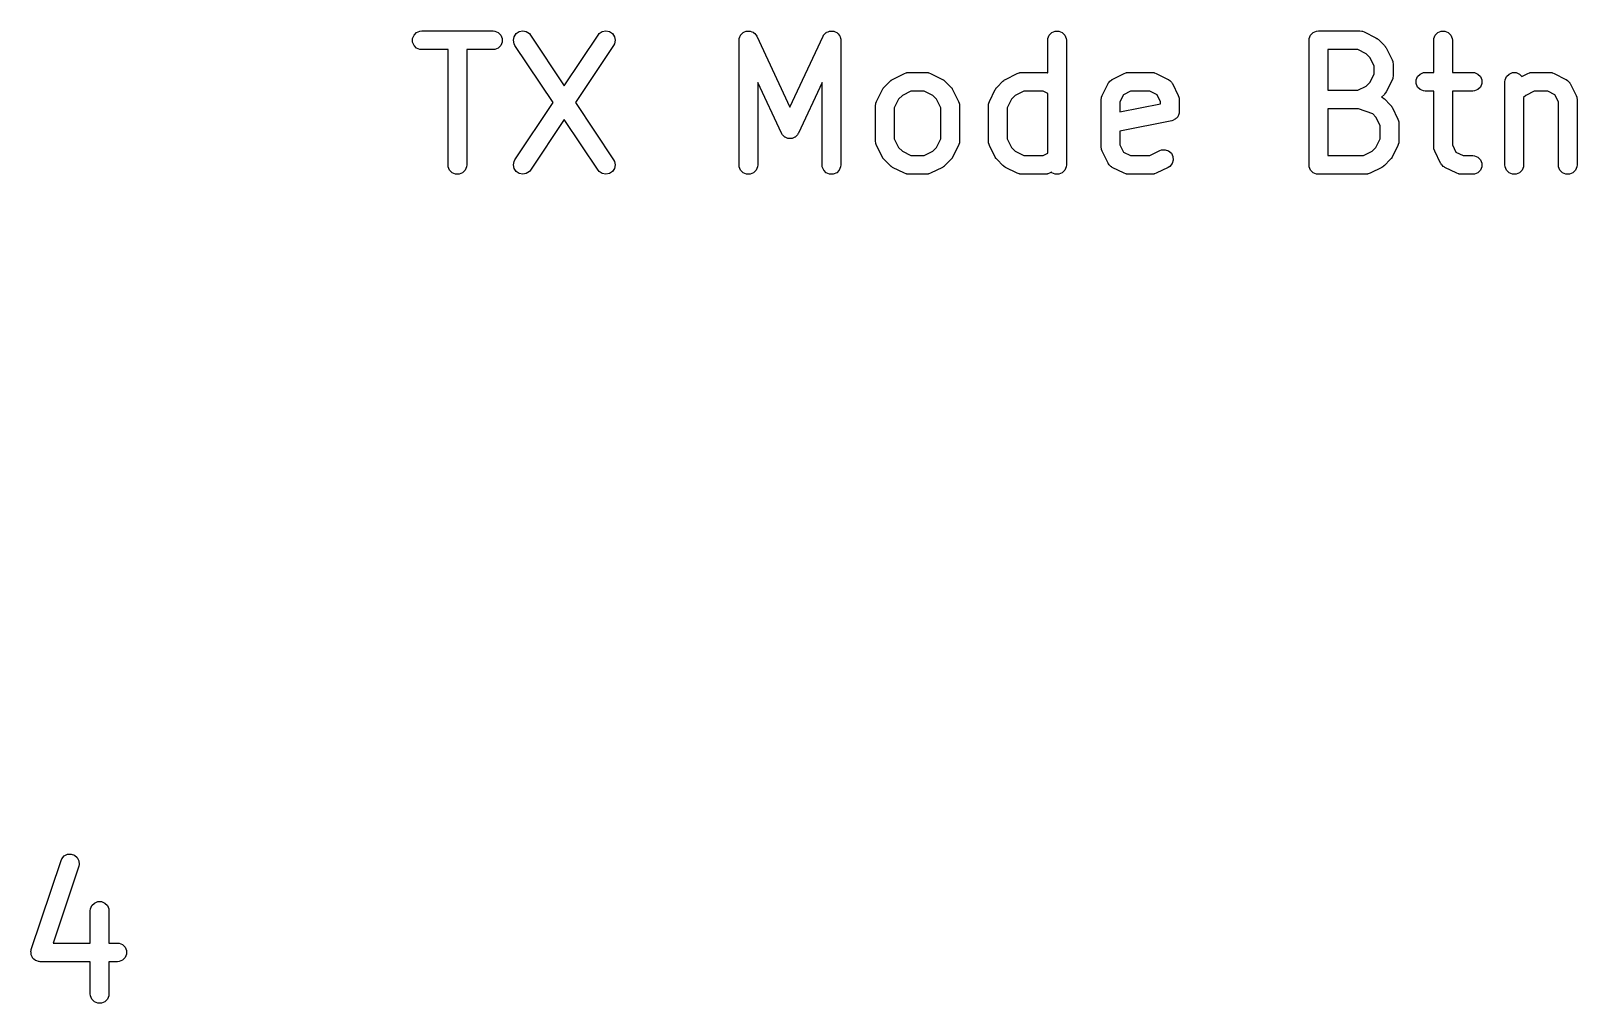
# Model space of a CAD drawing. Header units: millimetres. Extents: x 129 to 276, y -185 to -58.
# Drawn here: x 144.07 to 156.47, y -123.43 to -115.63 of the extents above; entities that cross this region are included whole.
import ezdxf

# ---------------------------------------------------------------- set-up
doc = ezdxf.new("R2010")
doc.units = ezdxf.units.MM
doc.layers.add('F.Fab', color=9, linetype='CONTINUOUS', true_color=0xafafaf)

msp = doc.modelspace()

# ---------------------------------------------------------------- linework, layer by layer
at = {"layer": 'F.Fab', "linetype": 'CONTINUOUS'}
for p, q in [((147.129774, -115.690187), (147.140973, -115.663151)), ((147.129774, -115.719451), (147.129774, -115.690187)), ((147.140973, -115.663151), (147.161665, -115.642459)), ((147.161665, -115.642459), (147.188701, -115.63126)), ((147.188701, -115.63126), (147.203333, -115.629819)), ((147.203333, -115.629819), (147.774761, -115.629819)), ((147.774761, -115.629819), (147.789393, -115.63126)), ((147.789393, -115.63126), (147.816429, -115.642459)), ((147.816429, -115.642459), (147.837121, -115.663151)), ((147.837121, -115.663151), (147.84832, -115.690187)), ((147.84832, -115.690187), (147.84832, -115.719451)), ((147.937857, -115.70474), (147.943596, -115.676046)), ((147.943596, -115.676046), (147.959879, -115.651731)), ((147.959879, -115.651731), (147.984228, -115.635498)), ((147.984228, -115.635498), (148.012936, -115.629819)), ((148.012936, -115.629819), (148.04163, -115.635558)), ((148.04163, -115.635558), (148.065945, -115.651841)), ((148.065945, -115.651841), (148.075261, -115.663217)), ((148.075261, -115.663217), (148.34619, -116.06961)), ((148.34619, -116.06961), (148.617119, -115.663217)), ((148.617119, -115.663217), (148.626435, -115.651841)), ((148.626435, -115.651841), (148.65075, -115.635558)), ((148.65075, -115.635558), (148.679444, -115.629819)), ((148.679444, -115.629819), (148.708152, -115.635498)), ((148.708152, -115.635498), (148.732501, -115.651731)), ((148.732501, -115.651731), (148.748784, -115.676046)), ((148.748784, -115.676046), (148.754523, -115.70474)), ((149.747381, -115.704819), (149.748328, -115.695197)), ((149.748251, -115.693431), (149.748595, -115.692482)), ((149.748328, -115.695197), (149.748251, -115.693431)), ((149.748595, -115.692482), (149.748822, -115.690187)), ((149.748822, -115.690187), (149.753803, -115.67816)), ((149.753803, -115.67816), (149.758251, -115.66593)), ((149.758251, -115.66593), (149.75938, -115.664696)), ((149.75938, -115.664696), (149.760021, -115.663151)), ((149.760021, -115.663151), (149.769226, -115.653945)), ((149.769226, -115.653945), (149.778015, -115.644349)), ((149.778015, -115.644349), (149.77953, -115.643641)), ((149.77953, -115.643641), (149.780713, -115.642459)), ((149.780713, -115.642459), (149.792734, -115.637479)), ((149.792734, -115.637479), (149.804533, -115.631973)), ((149.804533, -115.631973), (149.806204, -115.631899)), ((149.806204, -115.631899), (149.807749, -115.63126)), ((149.807749, -115.63126), (149.820768, -115.63126)), ((149.820768, -115.63126), (149.833769, -115.630689)), ((149.833769, -115.630689), (149.835339, -115.63126)), ((149.835339, -115.63126), (149.837013, -115.63126)), ((149.837013, -115.63126), (149.849039, -115.636241)), ((149.849039, -115.636241), (149.86127, -115.640689)), ((149.86127, -115.640689), (149.862503, -115.641818)), ((149.862503, -115.641818), (149.864049, -115.642459)), ((149.864049, -115.642459), (149.873254, -115.651664)), ((149.873254, -115.651664), (149.882851, -115.660453)), ((149.882851, -115.660453), (149.884025, -115.662435)), ((149.884025, -115.662435), (149.884741, -115.663151)), ((149.884741, -115.663151), (149.885419, -115.664787)), ((149.885419, -115.664787), (149.890345, -115.673103)), ((149.890345, -115.673103), (150.155713, -116.24175)), ((150.155713, -116.24175), (150.421083, -115.673102)), ((150.421083, -115.673102), (150.42601, -115.664784)), ((150.42601, -115.664784), (150.426687, -115.663151)), ((150.426687, -115.663151), (150.427401, -115.662436)), ((150.427401, -115.662436), (150.428577, -115.660452)), ((150.428577, -115.660452), (150.43818, -115.651657)), ((150.43818, -115.651657), (150.447379, -115.642459)), ((150.447379, -115.642459), (150.448924, -115.641819)), ((150.448924, -115.641819), (150.450158, -115.640689)), ((150.450158, -115.640689), (150.462396, -115.636238)), ((150.462396, -115.636238), (150.474415, -115.63126)), ((150.474415, -115.63126), (150.476086, -115.63126)), ((150.476086, -115.63126), (150.477659, -115.630688)), ((150.477659, -115.630688), (150.490673, -115.63126)), ((150.490673, -115.63126), (150.503679, -115.63126)), ((150.503679, -115.63126), (150.505222, -115.631899)), ((150.505222, -115.631899), (150.506895, -115.631973)), ((150.506895, -115.631973), (150.518702, -115.637482)), ((150.518702, -115.637482), (150.530715, -115.642459)), ((150.530715, -115.642459), (150.531896, -115.64364)), ((150.531896, -115.64364), (150.533413, -115.644348)), ((150.533413, -115.644348), (150.542207, -115.653951)), ((150.542207, -115.653951), (150.551407, -115.663151)), ((150.551407, -115.663151), (150.552047, -115.664696)), ((150.552047, -115.664696), (150.553177, -115.66593)), ((150.553177, -115.66593), (150.557624, -115.67816)), ((150.557624, -115.67816), (150.562606, -115.690187)), ((150.562606, -115.690187), (150.562832, -115.692482)), ((150.562832, -115.692482), (150.563177, -115.693431)), ((150.563177, -115.693431), (150.563099, -115.695197)), ((150.563099, -115.695197), (150.564047, -115.704819)), ((152.223571, -115.704819), (152.225012, -115.690187)), ((152.225012, -115.690187), (152.236211, -115.663151)), ((152.236211, -115.663151), (152.256903, -115.642459)), ((152.256903, -115.642459), (152.283939, -115.63126)), ((152.283939, -115.63126), (152.313203, -115.63126)), ((152.313203, -115.63126), (152.340239, -115.642459)), ((152.340239, -115.642459), (152.360931, -115.663151)), ((152.360931, -115.663151), (152.37213, -115.690187)), ((152.37213, -115.690187), (152.373571, -115.704819)), ((154.31881, -115.704819), (154.320251, -115.690187)), ((154.320251, -115.690187), (154.33145, -115.663151)), ((154.33145, -115.663151), (154.352142, -115.642459)), ((154.352142, -115.642459), (154.379178, -115.63126)), ((154.379178, -115.63126), (154.39381, -115.629819)), ((154.39381, -115.629819), (154.727143, -115.629819)), ((154.727143, -115.629819), (154.741775, -115.63126)), ((154.741775, -115.63126), (154.744264, -115.632291)), ((154.744264, -115.632291), (154.746952, -115.632482)), ((154.746952, -115.632482), (154.760684, -115.637737)), ((154.760684, -115.637737), (154.855922, -115.685356)), ((154.855922, -115.685356), (154.862221, -115.68932)), ((154.862221, -115.68932), (154.864049, -115.690078)), ((154.864049, -115.690078), (154.866105, -115.691766)), ((154.866105, -115.691766), (154.868365, -115.693188)), ((154.868365, -115.693188), (154.869664, -115.694686)), ((154.869664, -115.694686), (154.875414, -115.699405)), ((155.31881, -115.704819), (155.320251, -115.690187)), ((155.320251, -115.690187), (155.33145, -115.663151)), ((155.33145, -115.663151), (155.352142, -115.642459)), ((155.352142, -115.642459), (155.379178, -115.63126)), ((155.379178, -115.63126), (155.408442, -115.63126)), ((155.408442, -115.63126), (155.435478, -115.642459)), ((155.435478, -115.642459), (155.45617, -115.663151)), ((155.45617, -115.663151), (155.467369, -115.690187)), ((155.467369, -115.690187), (155.46881, -115.704819)), ((147.140973, -115.746487), (147.129774, -115.719451)), ((147.161665, -115.767179), (147.140973, -115.746487)), ((147.188701, -115.778378), (147.161665, -115.767179)), ((147.203333, -115.779819), (147.188701, -115.778378)), ((147.414047, -115.779819), (147.203333, -115.779819)), ((147.414047, -116.704819), (147.414047, -115.779819)), ((147.774761, -115.779819), (147.564047, -115.779819)), ((147.564047, -115.779819), (147.564047, -116.704819)), ((147.789393, -115.778378), (147.774761, -115.779819)), ((147.816429, -115.767179), (147.789393, -115.778378)), ((147.837121, -115.746487), (147.816429, -115.767179)), ((147.84832, -115.719451), (147.837121, -115.746487)), ((147.943536, -115.733448), (147.937857, -115.70474)), ((147.950453, -115.746421), (147.943536, -115.733448)), ((148.256051, -116.204819), (147.950453, -115.746421)), ((148.741927, -115.746422), (148.436329, -116.204819)), ((148.748844, -115.733448), (148.741927, -115.746422)), ((148.754523, -115.70474), (148.748844, -115.733448)), ((149.747381, -116.704819), (149.747381, -115.704819)), ((150.564047, -115.704819), (150.564047, -116.704819)), ((152.223571, -115.965979), (152.223571, -115.704819)), ((152.373571, -115.704819), (152.373571, -116.704819)), ((154.31881, -116.704819), (154.31881, -115.704819)), ((154.709438, -115.779819), (154.46881, -115.779819)), ((154.46881, -115.779819), (154.46881, -116.106009)), ((154.777954, -115.814077), (154.709438, -115.779819)), ((154.808361, -115.844484), (154.777954, -115.814077)), ((154.875414, -115.699405), (154.923033, -115.747024)), ((154.923033, -115.747024), (154.927751, -115.752773)), ((154.927751, -115.752773), (154.92925, -115.754073)), ((154.92925, -115.754073), (154.930671, -115.756332)), ((154.930671, -115.756332), (154.93236, -115.758389)), ((154.93236, -115.758389), (154.933117, -115.760216)), ((154.933117, -115.760216), (154.937082, -115.766516)), ((154.937082, -115.766516), (154.984701, -115.861754)), ((155.31881, -115.963152), (155.31881, -115.704819)), ((155.46881, -115.704819), (155.46881, -115.963152)), ((154.842619, -115.913), (154.808361, -115.844484)), ((154.842619, -115.972828), (154.842619, -115.913)), ((154.984701, -115.861754), (154.989956, -115.875485)), ((154.989956, -115.875485), (154.990147, -115.878174)), ((154.990147, -115.878174), (154.991178, -115.880663)), ((154.991178, -115.880663), (154.992619, -115.895295)), ((154.992619, -115.895295), (154.992619, -115.990533)), ((150.08775, -116.450821), (149.897381, -116.042886)), ((149.897381, -116.042886), (149.897381, -116.704819)), ((150.414047, -116.042886), (150.223678, -116.45082)), ((150.414047, -116.704819), (150.414047, -116.042886)), ((150.912205, -116.080357), (150.959824, -116.032738)), ((150.959824, -116.032738), (150.965573, -116.028019)), ((150.965573, -116.028019), (150.966873, -116.026521)), ((150.966873, -116.026521), (150.969132, -116.025099)), ((150.969132, -116.025099), (150.971189, -116.023411)), ((150.971189, -116.023411), (150.973016, -116.022653)), ((150.973016, -116.022653), (150.979316, -116.018689)), ((150.979316, -116.018689), (151.074554, -115.97107)), ((151.074554, -115.97107), (151.088285, -115.965815)), ((151.088285, -115.965815), (151.090974, -115.965623)), ((151.090974, -115.965623), (151.093463, -115.964593)), ((151.093463, -115.964593), (151.108095, -115.963152)), ((151.108095, -115.963152), (151.250952, -115.963152)), ((151.250952, -115.963152), (151.265584, -115.964593)), ((151.265584, -115.964593), (151.268073, -115.965624)), ((151.268073, -115.965624), (151.270761, -115.965815)), ((151.270761, -115.965815), (151.284493, -115.97107)), ((151.284493, -115.97107), (151.379731, -116.018689)), ((151.379731, -116.018689), (151.38603, -116.022653)), ((151.38603, -116.022653), (151.387858, -116.023411)), ((151.387858, -116.023411), (151.389914, -116.025099)), ((151.389914, -116.025099), (151.392174, -116.026521)), ((151.392174, -116.026521), (151.393473, -116.028019)), ((151.393473, -116.028019), (151.399223, -116.032738)), ((151.399223, -116.032738), (151.446842, -116.080357)), ((151.816967, -116.080357), (151.864586, -116.032738)), ((151.864586, -116.032738), (151.870335, -116.028019)), ((151.870335, -116.028019), (151.871635, -116.026521)), ((151.871635, -116.026521), (151.873894, -116.025099)), ((151.873894, -116.025099), (151.875951, -116.023411)), ((151.875951, -116.023411), (151.877778, -116.022653)), ((151.877778, -116.022653), (151.884078, -116.018689)), ((151.884078, -116.018689), (151.979316, -115.97107)), ((151.979316, -115.97107), (151.993047, -115.965815)), ((151.993047, -115.965815), (151.995736, -115.965623)), ((151.995736, -115.965623), (151.998225, -115.964593)), ((151.998225, -115.964593), (152.012857, -115.963152)), ((152.012857, -115.963152), (152.203333, -115.963152)), ((152.203333, -115.963152), (152.217965, -115.964593)), ((152.217965, -115.964593), (152.220454, -115.965624)), ((152.220454, -115.965624), (152.223142, -115.965815)), ((152.223142, -115.965815), (152.223571, -115.965979)), ((152.660061, -116.147468), (152.70768, -116.05223)), ((152.70768, -116.05223), (152.70922, -116.049782)), ((152.70922, -116.049782), (152.709605, -116.048629)), ((152.709605, -116.048629), (152.71085, -116.047192)), ((152.71085, -116.047192), (152.715512, -116.039787)), ((152.715512, -116.039787), (152.722616, -116.033625)), ((152.722616, -116.033625), (152.728778, -116.026521)), ((152.728778, -116.026521), (152.736183, -116.021859)), ((152.736183, -116.021859), (152.73762, -116.020614)), ((152.73762, -116.020614), (152.738773, -116.020229)), ((152.738773, -116.020229), (152.741221, -116.018689)), ((152.741221, -116.018689), (152.836459, -115.97107)), ((152.836459, -115.97107), (152.85019, -115.965815)), ((152.85019, -115.965815), (152.852879, -115.965623)), ((152.852879, -115.965623), (152.855368, -115.964593)), ((152.855368, -115.964593), (152.87, -115.963152)), ((152.87, -115.963152), (153.060476, -115.963152)), ((153.060476, -115.963152), (153.075108, -115.964593)), ((153.075108, -115.964593), (153.077597, -115.965624)), ((153.077597, -115.965624), (153.080285, -115.965815)), ((153.080285, -115.965815), (153.094017, -115.97107)), ((153.094017, -115.97107), (153.189255, -116.018689)), ((153.189255, -116.018689), (153.191702, -116.020229)), ((153.191702, -116.020229), (153.192856, -116.020614)), ((153.192856, -116.020614), (153.194292, -116.021859)), ((153.194292, -116.021859), (153.201698, -116.026521)), ((153.201698, -116.026521), (153.207859, -116.033625)), ((153.207859, -116.033625), (153.214964, -116.039787)), ((153.214964, -116.039787), (153.219625, -116.047192)), ((153.219625, -116.047192), (153.220871, -116.048629)), ((153.220871, -116.048629), (153.221255, -116.049782)), ((153.221255, -116.049782), (153.222796, -116.05223)), ((153.222796, -116.05223), (153.270415, -116.147468)), ((154.777954, -116.071751), (154.808361, -116.041344)), ((154.808361, -116.041344), (154.842619, -115.972828)), ((154.984701, -116.024074), (154.937082, -116.119312)), ((154.989956, -116.010343), (154.984701, -116.024074)), ((154.990147, -116.007653), (154.989956, -116.010343)), ((154.991178, -116.005165), (154.990147, -116.007653)), ((154.992619, -115.990533), (154.991178, -116.005165)), ((155.177394, -116.02352), (155.188593, -115.996484)), ((155.177394, -116.052784), (155.177394, -116.02352)), ((155.188593, -116.07982), (155.177394, -116.052784)), ((155.188593, -115.996484), (155.209285, -115.975792)), ((155.209285, -115.975792), (155.236321, -115.964593)), ((155.236321, -115.964593), (155.250953, -115.963152)), ((155.250953, -115.963152), (155.31881, -115.963152)), ((155.46881, -115.963152), (155.631905, -115.963152)), ((155.631905, -115.963152), (155.646537, -115.964593)), ((155.646537, -115.964593), (155.673573, -115.975792)), ((155.673573, -115.975792), (155.694265, -115.996484)), ((155.694265, -115.996484), (155.705464, -116.02352)), ((155.705464, -116.052784), (155.694265, -116.07982)), ((155.705464, -116.02352), (155.705464, -116.052784)), ((155.890239, -116.038152), (155.89168, -116.02352)), ((155.890239, -116.704819), (155.890239, -116.038152)), ((155.89168, -116.02352), (155.902879, -115.996484)), ((155.902879, -115.996484), (155.923571, -115.975792)), ((155.923571, -115.975792), (155.950607, -115.964593)), ((155.950607, -115.964593), (155.979871, -115.964593)), ((155.979871, -115.964593), (156.006907, -115.975792)), ((156.006907, -115.975792), (156.026308, -115.995193)), ((156.026308, -115.995193), (156.074555, -115.97107)), ((156.074555, -115.97107), (156.088286, -115.965815)), ((156.088286, -115.965815), (156.090975, -115.965623)), ((156.090975, -115.965623), (156.093464, -115.964593)), ((156.093464, -115.964593), (156.108096, -115.963152)), ((156.108096, -115.963152), (156.250953, -115.963152)), ((156.250953, -115.963152), (156.265585, -115.964593)), ((156.265585, -115.964593), (156.268074, -115.965624)), ((156.268074, -115.965624), (156.270762, -115.965815)), ((156.270762, -115.965815), (156.284494, -115.97107)), ((156.284494, -115.97107), (156.379732, -116.018689)), ((156.379732, -116.018689), (156.382179, -116.020229)), ((156.382179, -116.020229), (156.383333, -116.020614)), ((156.383333, -116.020614), (156.384769, -116.021859)), ((156.384769, -116.021859), (156.392175, -116.026521)), ((156.392175, -116.026521), (156.398336, -116.033625)), ((156.398336, -116.033625), (156.405441, -116.039787)), ((156.405441, -116.039787), (156.410102, -116.047192)), ((156.410102, -116.047192), (156.411348, -116.048629)), ((156.411348, -116.048629), (156.411732, -116.049782)), ((156.411732, -116.049782), (156.413273, -116.05223)), ((156.413273, -116.05223), (156.460892, -116.147468)), ((150.850537, -116.195087), (150.898156, -116.099849)), ((150.898156, -116.099849), (150.90212, -116.093549)), ((150.90212, -116.093549), (150.902878, -116.091722)), ((150.902878, -116.091722), (150.904566, -116.089665)), ((150.904566, -116.089665), (150.905988, -116.087406)), ((150.905988, -116.087406), (150.907486, -116.086106)), ((150.907486, -116.086106), (150.912205, -116.080357)), ((151.026877, -116.177817), (150.992619, -116.246333)), ((151.057284, -116.14741), (151.026877, -116.177817)), ((151.1258, -116.113152), (151.057284, -116.14741)), ((151.233247, -116.113152), (151.1258, -116.113152)), ((151.301763, -116.14741), (151.233247, -116.113152)), ((151.33217, -116.177817), (151.301763, -116.14741)), ((151.366428, -116.246333), (151.33217, -116.177817)), ((151.446842, -116.080357), (151.45156, -116.086106)), ((151.45156, -116.086106), (151.453059, -116.087406)), ((151.453059, -116.087406), (151.45448, -116.089665)), ((151.45448, -116.089665), (151.456169, -116.091722)), ((151.456169, -116.091722), (151.456926, -116.093549)), ((151.456926, -116.093549), (151.460891, -116.099849)), ((151.460891, -116.099849), (151.50851, -116.195087)), ((151.755299, -116.195087), (151.802918, -116.099849)), ((151.802918, -116.099849), (151.806882, -116.093549)), ((151.806882, -116.093549), (151.80764, -116.091722)), ((151.80764, -116.091722), (151.809328, -116.089665)), ((151.809328, -116.089665), (151.81075, -116.087406)), ((151.81075, -116.087406), (151.812248, -116.086106)), ((151.812248, -116.086106), (151.816967, -116.080357)), ((151.931639, -116.177817), (151.897381, -116.246333)), ((151.962046, -116.14741), (151.931639, -116.177817)), ((152.030562, -116.113152), (151.962046, -116.14741)), ((152.185628, -116.113152), (152.030562, -116.113152)), ((152.223571, -116.132123), (152.185628, -116.113152)), ((152.223571, -116.610847), (152.223571, -116.132123)), ((152.652143, -116.181009), (152.653584, -116.166377)), ((152.652143, -116.561961), (152.652143, -116.181009)), ((152.653584, -116.166377), (152.654615, -116.163887)), ((152.654615, -116.163887), (152.654806, -116.1612)), ((152.654806, -116.1612), (152.660061, -116.147468)), ((152.830663, -116.141672), (152.802143, -116.198714)), ((152.887705, -116.113152), (152.830663, -116.141672)), ((153.042771, -116.113152), (152.887705, -116.113152)), ((153.099812, -116.141672), (153.042771, -116.113152)), ((153.128333, -116.198714), (153.099812, -116.141672)), ((153.270415, -116.147468), (153.27567, -116.161199)), ((153.27567, -116.161199), (153.275861, -116.163888)), ((153.275861, -116.163888), (153.276892, -116.166377)), ((153.276892, -116.166377), (153.278333, -116.181009)), ((153.278333, -116.181009), (153.278333, -116.276247)), ((154.46881, -116.106009), (154.709438, -116.106009)), ((154.709438, -116.106009), (154.777954, -116.071751)), ((154.923033, -116.138804), (154.901074, -116.160762)), ((154.901074, -116.160762), (154.907142, -116.163471)), ((154.907142, -116.163471), (154.909177, -116.165236)), ((154.909177, -116.165236), (154.911668, -116.166268)), ((154.911668, -116.166268), (154.923033, -116.175595)), ((154.927751, -116.133054), (154.923033, -116.138804)), ((154.923033, -116.175595), (154.970652, -116.223214)), ((154.92925, -116.131755), (154.927751, -116.133054)), ((154.930671, -116.129495), (154.92925, -116.131755)), ((154.93236, -116.127439), (154.930671, -116.129495)), ((154.933117, -116.125611), (154.93236, -116.127439)), ((154.937082, -116.119312), (154.933117, -116.125611)), ((155.209285, -116.100512), (155.188593, -116.07982)), ((155.236321, -116.111711), (155.209285, -116.100512)), ((155.250953, -116.113152), (155.236321, -116.111711)), ((155.31881, -116.113152), (155.250953, -116.113152)), ((155.31881, -116.561961), (155.31881, -116.113152)), ((155.631905, -116.113152), (155.46881, -116.113152)), ((155.46881, -116.113152), (155.46881, -116.544256)), ((155.646537, -116.111711), (155.631905, -116.113152)), ((155.673573, -116.100512), (155.646537, -116.111711)), ((155.694265, -116.07982), (155.673573, -116.100512)), ((156.057285, -116.14741), (156.040239, -116.164456)), ((156.040239, -116.164456), (156.040239, -116.704819)), ((156.125801, -116.113152), (156.057285, -116.14741)), ((156.233248, -116.113152), (156.125801, -116.113152)), ((156.290289, -116.141672), (156.233248, -116.113152)), ((156.31881, -116.198714), (156.290289, -116.141672)), ((156.460892, -116.147468), (156.466147, -116.161199)), ((156.466147, -116.161199), (156.466338, -116.163888)), ((156.466338, -116.163888), (156.467369, -116.166377)), ((156.467369, -116.166377), (156.46881, -116.181009)), ((156.46881, -116.181009), (156.46881, -116.704819)), ((147.950453, -116.663217), (148.256051, -116.204819)), ((148.436329, -116.204819), (148.741927, -116.663216)), ((150.842619, -116.228628), (150.84406, -116.213996)), ((150.842619, -116.514342), (150.842619, -116.228628)), ((150.84406, -116.213996), (150.845091, -116.211506)), ((150.845091, -116.211506), (150.845282, -116.208819)), ((150.845282, -116.208819), (150.850537, -116.195087)), ((150.992619, -116.246333), (150.992619, -116.496637)), ((151.366428, -116.496637), (151.366428, -116.246333)), ((151.50851, -116.195087), (151.513765, -116.208818)), ((151.513765, -116.208818), (151.513956, -116.211507)), ((151.513956, -116.211507), (151.514987, -116.213996)), ((151.514987, -116.213996), (151.516428, -116.228628)), ((151.516428, -116.228628), (151.516428, -116.514342)), ((151.747381, -116.228628), (151.748822, -116.213996)), ((151.747381, -116.514342), (151.747381, -116.228628)), ((151.748822, -116.213996), (151.749853, -116.211506)), ((151.749853, -116.211506), (151.750044, -116.208819)), ((151.750044, -116.208819), (151.755299, -116.195087)), ((151.897381, -116.246333), (151.897381, -116.496637)), ((152.802143, -116.198714), (152.802143, -116.279999)), ((152.802143, -116.279999), (153.128333, -116.214762)), ((153.128333, -116.214762), (153.128333, -116.198714)), ((153.268536, -116.311051), (153.265693, -116.317915)), ((153.272653, -116.304876), (153.268536, -116.311051)), ((153.274078, -116.29767), (153.272653, -116.304876)), ((153.276892, -116.290879), (153.274078, -116.29767)), ((153.278333, -116.276247), (153.276892, -116.290879)), ((154.714973, -116.256009), (154.46881, -116.256009)), ((154.46881, -116.256009), (154.46881, -116.629819)), ((154.829486, -116.29418), (154.714973, -116.256009)), ((154.85598, -116.320674), (154.829486, -116.29418)), ((154.970652, -116.223214), (154.97537, -116.228963)), ((154.97537, -116.228963), (154.976869, -116.230263)), ((154.976869, -116.230263), (154.97829, -116.232522)), ((154.97829, -116.232522), (154.979979, -116.234579)), ((154.979979, -116.234579), (154.980736, -116.236406)), ((154.980736, -116.236406), (154.984701, -116.242706)), ((154.984701, -116.242706), (155.03232, -116.337944)), ((156.31881, -116.704819), (156.31881, -116.198714)), ((148.34619, -116.340027), (148.075261, -116.746421)), ((148.617119, -116.746421), (148.34619, -116.340027)), ((153.218041, -116.349791), (152.802143, -116.43297)), ((152.802143, -116.43297), (152.802143, -116.544256)), ((153.232107, -116.345508), (153.218041, -116.349791)), ((153.238212, -116.341419), (153.232107, -116.345508)), ((153.245001, -116.338607), (153.238212, -116.341419)), ((153.250253, -116.333354), (153.245001, -116.338607)), ((153.256421, -116.329224), (153.250253, -116.333354)), ((153.260495, -116.323113), (153.256421, -116.329224)), ((153.265693, -116.317915), (153.260495, -116.323113)), ((154.890238, -116.38919), (154.85598, -116.320674)), ((154.890238, -116.496637), (154.890238, -116.38919)), ((155.03232, -116.337944), (155.037575, -116.351675)), ((155.037575, -116.351675), (155.037766, -116.354364)), ((155.037766, -116.354364), (155.038797, -116.356853)), ((155.038797, -116.356853), (155.040238, -116.371485)), ((155.040238, -116.371485), (155.040238, -116.514342)), ((150.090924, -116.45618), (150.08775, -116.450821)), ((150.091584, -116.457993), (150.090924, -116.45618)), ((150.092758, -116.459275), (150.091584, -116.457993)), ((150.095244, -116.463471), (150.092758, -116.459275)), ((150.103653, -116.471171), (150.095244, -116.463471)), ((150.111348, -116.479574), (150.103653, -116.471171)), ((150.114366, -116.480982), (150.111348, -116.479574)), ((150.116825, -116.483234), (150.114366, -116.480982)), ((150.127537, -116.487129), (150.116825, -116.483234)), ((150.137866, -116.49195), (150.127537, -116.487129)), ((150.141194, -116.492096), (150.137866, -116.49195)), ((150.144326, -116.493235), (150.141194, -116.492096)), ((150.15572, -116.492734), (150.144326, -116.493235)), ((150.167102, -116.493234), (150.15572, -116.492734)), ((150.17023, -116.492096), (150.167102, -116.493234)), ((150.173562, -116.49195), (150.17023, -116.492096)), ((150.183897, -116.487126), (150.173562, -116.49195)), ((150.194603, -116.483234), (150.183897, -116.487126)), ((150.197058, -116.480984), (150.194603, -116.483234)), ((150.20008, -116.479575), (150.197058, -116.480984)), ((150.207781, -116.471164), (150.20008, -116.479575)), ((150.216184, -116.46347), (150.207781, -116.471164)), ((150.218667, -116.459277), (150.216184, -116.46347)), ((150.219844, -116.457993), (150.218667, -116.459277)), ((150.220504, -116.456177), (150.219844, -116.457993)), ((150.223678, -116.45082), (150.220504, -116.456177)), ((150.84406, -116.528974), (150.842619, -116.514342)), ((150.845091, -116.531463), (150.84406, -116.528974)), ((150.845282, -116.534151), (150.845091, -116.531463)), ((150.850537, -116.547883), (150.845282, -116.534151)), ((150.898156, -116.643121), (150.850537, -116.547883)), ((150.992619, -116.496637), (151.026877, -116.565153)), ((151.332169, -116.565153), (151.366428, -116.496637)), ((151.50851, -116.547883), (151.460891, -116.643121)), ((151.513765, -116.534152), (151.50851, -116.547883)), ((151.513956, -116.531462), (151.513765, -116.534152)), ((151.514987, -116.528974), (151.513956, -116.531462)), ((151.516428, -116.514342), (151.514987, -116.528974)), ((151.748822, -116.528974), (151.747381, -116.514342)), ((151.749853, -116.531463), (151.748822, -116.528974)), ((151.750044, -116.534151), (151.749853, -116.531463)), ((151.755299, -116.547883), (151.750044, -116.534151)), ((151.802918, -116.643121), (151.755299, -116.547883)), ((151.897381, -116.496637), (151.931639, -116.565153)), ((152.653584, -116.576593), (152.652143, -116.561961)), ((152.802143, -116.544256), (152.830663, -116.601298)), ((154.855979, -116.565153), (154.890238, -116.496637)), ((155.03232, -116.547883), (154.984701, -116.643121)), ((155.037575, -116.534152), (155.03232, -116.547883)), ((155.037766, -116.531462), (155.037575, -116.534152)), ((155.038797, -116.528974), (155.037766, -116.531462)), ((155.040238, -116.514342), (155.038797, -116.528974)), ((155.320251, -116.576593), (155.31881, -116.561961)), ((155.46881, -116.544256), (155.49733, -116.601298)), ((147.937857, -116.704898), (147.943536, -116.67619)), ((147.943536, -116.67619), (147.950453, -116.663217)), ((148.741927, -116.663216), (148.748844, -116.67619)), ((148.748844, -116.67619), (148.754523, -116.704898)), ((150.902119, -116.649417), (150.898156, -116.643121)), ((150.902877, -116.651247), (150.902119, -116.649417)), ((150.904566, -116.653305), (150.902877, -116.651247)), ((150.905988, -116.655564), (150.904566, -116.653305)), ((150.907486, -116.656863), (150.905988, -116.655564)), ((150.912204, -116.662612), (150.907486, -116.656863)), ((150.959823, -116.710232), (150.912204, -116.662612)), ((151.026877, -116.565153), (151.057284, -116.595561)), ((151.057284, -116.595561), (151.1258, -116.629819)), ((151.1258, -116.629819), (151.233247, -116.629819)), ((151.233247, -116.629819), (151.301762, -116.595561)), ((151.301762, -116.595561), (151.332169, -116.565153)), ((151.446842, -116.662613), (151.399224, -116.710232)), ((151.45156, -116.656863), (151.446842, -116.662613)), ((151.453059, -116.655564), (151.45156, -116.656863)), ((151.45448, -116.653305), (151.453059, -116.655564)), ((151.45617, -116.651247), (151.45448, -116.653305)), ((151.456927, -116.649417), (151.45617, -116.651247)), ((151.460891, -116.643121), (151.456927, -116.649417)), ((151.806881, -116.649417), (151.802918, -116.643121)), ((151.807639, -116.651247), (151.806881, -116.649417)), ((151.809328, -116.653305), (151.807639, -116.651247)), ((151.81075, -116.655564), (151.809328, -116.653305)), ((151.812248, -116.656863), (151.81075, -116.655564)), ((151.816966, -116.662612), (151.812248, -116.656863)), ((151.864585, -116.710232), (151.816966, -116.662612)), ((151.931639, -116.565153), (151.962046, -116.595561)), ((151.962046, -116.595561), (152.030562, -116.629819)), ((152.030562, -116.629819), (152.185628, -116.629819)), ((152.185628, -116.629819), (152.223571, -116.610847)), ((152.654615, -116.579082), (152.653584, -116.576593)), ((152.654806, -116.58177), (152.654615, -116.579082)), ((152.660061, -116.595502), (152.654806, -116.58177)), ((152.70768, -116.690741), (152.660061, -116.595502)), ((152.830663, -116.601298), (152.887705, -116.629819)), ((152.887705, -116.629819), (153.042771, -116.629819)), ((153.042771, -116.629819), (153.122173, -116.590118)), ((153.122173, -116.590118), (153.135904, -116.584863)), ((153.135904, -116.584863), (153.165094, -116.582789)), ((153.165094, -116.582789), (153.192856, -116.592043)), ((153.192856, -116.592043), (153.214963, -116.611216)), ((153.214963, -116.611216), (153.228051, -116.637391)), ((153.230125, -116.666581), (153.220871, -116.694342)), ((153.228051, -116.637391), (153.230125, -116.666581)), ((154.46881, -116.629819), (154.757057, -116.629819)), ((154.757057, -116.629819), (154.825572, -116.595561)), ((154.825572, -116.595561), (154.855979, -116.565153)), ((154.970652, -116.662613), (154.923034, -116.710232)), ((154.97537, -116.656863), (154.970652, -116.662613)), ((154.976869, -116.655564), (154.97537, -116.656863)), ((154.97829, -116.653305), (154.976869, -116.655564)), ((154.97998, -116.651247), (154.97829, -116.653305)), ((154.980737, -116.649417), (154.97998, -116.651247)), ((154.984701, -116.643121), (154.980737, -116.649417)), ((155.321282, -116.579082), (155.320251, -116.576593)), ((155.321473, -116.58177), (155.321282, -116.579082)), ((155.326728, -116.595502), (155.321473, -116.58177)), ((155.374347, -116.690741), (155.326728, -116.595502)), ((155.49733, -116.601298), (155.554372, -116.629819)), ((155.554372, -116.629819), (155.631905, -116.629819)), ((155.631905, -116.629819), (155.646537, -116.63126)), ((155.646537, -116.63126), (155.673573, -116.642459)), ((155.673573, -116.642459), (155.694265, -116.663151)), ((155.694265, -116.663151), (155.705464, -116.690187)), ((147.415488, -116.719451), (147.414047, -116.704819)), ((147.426687, -116.746487), (147.415488, -116.719451)), ((147.447379, -116.767179), (147.426687, -116.746487)), ((147.474415, -116.778378), (147.447379, -116.767179)), ((147.503679, -116.778378), (147.474415, -116.778378)), ((147.530715, -116.767179), (147.503679, -116.778378)), ((147.551407, -116.746487), (147.530715, -116.767179)), ((147.562606, -116.719451), (147.551407, -116.746487)), ((147.564047, -116.704819), (147.562606, -116.719451)), ((147.943596, -116.733592), (147.937857, -116.704898)), ((147.959879, -116.757907), (147.943596, -116.733592)), ((147.984228, -116.77414), (147.959879, -116.757907)), ((148.012936, -116.779819), (147.984228, -116.77414)), ((148.04163, -116.77408), (148.012936, -116.779819)), ((148.065945, -116.757797), (148.04163, -116.77408)), ((148.075261, -116.746421), (148.065945, -116.757797)), ((148.626435, -116.757797), (148.617119, -116.746421)), ((148.65075, -116.77408), (148.626435, -116.757797)), ((148.679444, -116.779819), (148.65075, -116.77408)), ((148.708152, -116.77414), (148.679444, -116.779819)), ((148.732501, -116.757907), (148.708152, -116.77414)), ((148.748784, -116.733592), (148.732501, -116.757907)), ((148.754523, -116.704898), (148.748784, -116.733592)), ((149.748822, -116.719451), (149.747381, -116.704819)), ((149.760021, -116.746487), (149.748822, -116.719451)), ((149.780713, -116.767179), (149.760021, -116.746487)), ((149.807749, -116.778378), (149.780713, -116.767179)), ((149.837013, -116.778378), (149.807749, -116.778378)), ((149.864049, -116.767179), (149.837013, -116.778378)), ((149.884741, -116.746487), (149.864049, -116.767179)), ((149.89594, -116.719451), (149.884741, -116.746487)), ((149.897381, -116.704819), (149.89594, -116.719451)), ((150.415488, -116.719451), (150.414047, -116.704819)), ((150.426687, -116.746487), (150.415488, -116.719451)), ((150.447379, -116.767179), (150.426687, -116.746487)), ((150.474415, -116.778378), (150.447379, -116.767179)), ((150.503679, -116.778378), (150.474415, -116.778378)), ((150.530715, -116.767179), (150.503679, -116.778378)), ((150.551407, -116.746487), (150.530715, -116.767179)), ((150.562606, -116.719451), (150.551407, -116.746487)), ((150.564047, -116.704819), (150.562606, -116.719451)), ((150.965572, -116.71495), (150.959823, -116.710232)), ((150.966873, -116.71645), (150.965572, -116.71495)), ((150.969132, -116.717872), (150.966873, -116.71645)), ((150.971189, -116.71956), (150.969132, -116.717872)), ((150.973016, -116.720317), (150.971189, -116.71956)), ((150.979316, -116.724282), (150.973016, -116.720317)), ((151.074554, -116.771901), (150.979316, -116.724282)), ((151.088285, -116.777156), (151.074554, -116.771901)), ((151.090974, -116.777347), (151.088285, -116.777156)), ((151.093463, -116.778378), (151.090974, -116.777347)), ((151.108095, -116.779819), (151.093463, -116.778378)), ((151.250952, -116.779819), (151.108095, -116.779819)), ((151.265584, -116.778378), (151.250952, -116.779819)), ((151.268073, -116.777346), (151.265584, -116.778378)), ((151.270761, -116.777156), (151.268073, -116.777346)), ((151.284493, -116.771901), (151.270761, -116.777156)), ((151.379731, -116.724282), (151.284493, -116.771901)), ((151.38603, -116.720317), (151.379731, -116.724282)), ((151.387858, -116.71956), (151.38603, -116.720317)), ((151.389914, -116.717872), (151.387858, -116.71956)), ((151.392174, -116.71645), (151.389914, -116.717872)), ((151.393474, -116.71495), (151.392174, -116.71645)), ((151.399224, -116.710232), (151.393474, -116.71495)), ((151.870334, -116.71495), (151.864585, -116.710232)), ((151.871635, -116.71645), (151.870334, -116.71495)), ((151.873894, -116.717872), (151.871635, -116.71645)), ((151.875951, -116.71956), (151.873894, -116.717872)), ((151.877778, -116.720317), (151.875951, -116.71956)), ((151.884078, -116.724282), (151.877778, -116.720317)), ((151.979316, -116.771901), (151.884078, -116.724282)), ((151.993047, -116.777156), (151.979316, -116.771901)), ((151.995736, -116.777347), (151.993047, -116.777156)), ((151.998225, -116.778378), (151.995736, -116.777347)), ((152.012857, -116.779819), (151.998225, -116.778378)), ((152.203333, -116.779819), (152.012857, -116.779819)), ((152.217965, -116.778378), (152.203333, -116.779819)), ((152.220454, -116.777346), (152.217965, -116.778378)), ((152.223142, -116.777156), (152.220454, -116.777346)), ((152.236874, -116.771901), (152.223142, -116.777156)), ((152.253374, -116.76365), (152.236874, -116.771901)), ((152.256903, -116.767179), (152.253374, -116.76365)), ((152.283939, -116.778378), (152.256903, -116.767179)), ((152.313203, -116.778378), (152.283939, -116.778378)), ((152.340239, -116.767179), (152.313203, -116.778378)), ((152.360931, -116.746487), (152.340239, -116.767179)), ((152.37213, -116.719451), (152.360931, -116.746487)), ((152.373571, -116.704819), (152.37213, -116.719451)), ((152.70922, -116.693187), (152.70768, -116.690741)), ((152.709605, -116.694342), (152.70922, -116.693187)), ((152.710851, -116.695779), (152.709605, -116.694342)), ((152.715512, -116.703183), (152.710851, -116.695779)), ((152.722614, -116.709342), (152.715512, -116.703183)), ((152.728778, -116.71645), (152.722614, -116.709342)), ((152.736183, -116.721111), (152.728778, -116.71645)), ((152.73762, -116.722357), (152.736183, -116.721111)), ((152.738773, -116.722741), (152.73762, -116.722357)), ((152.741221, -116.724282), (152.738773, -116.722741)), ((152.836459, -116.771901), (152.741221, -116.724282)), ((152.85019, -116.777156), (152.836459, -116.771901)), ((152.852879, -116.777347), (152.85019, -116.777156)), ((152.855368, -116.778378), (152.852879, -116.777347)), ((152.87, -116.779819), (152.855368, -116.778378)), ((153.060476, -116.779819), (152.87, -116.779819)), ((153.075108, -116.778378), (153.060476, -116.779819)), ((153.077597, -116.777346), (153.075108, -116.778378)), ((153.080285, -116.777156), (153.077597, -116.777346)), ((153.094017, -116.771901), (153.080285, -116.777156)), ((153.189255, -116.724282), (153.094017, -116.771901)), ((153.201698, -116.71645), (153.189255, -116.724282)), ((153.220871, -116.694342), (153.201698, -116.71645)), ((154.320251, -116.719451), (154.31881, -116.704819)), ((154.33145, -116.746487), (154.320251, -116.719451)), ((154.352142, -116.767179), (154.33145, -116.746487)), ((154.379178, -116.778378), (154.352142, -116.767179)), ((154.39381, -116.779819), (154.379178, -116.778378)), ((154.774762, -116.779819), (154.39381, -116.779819)), ((154.789394, -116.778378), (154.774762, -116.779819)), ((154.791883, -116.777346), (154.789394, -116.778378)), ((154.794571, -116.777156), (154.791883, -116.777346)), ((154.808303, -116.771901), (154.794571, -116.777156)), ((154.903541, -116.724282), (154.808303, -116.771901)), ((154.90984, -116.720317), (154.903541, -116.724282)), ((154.911668, -116.71956), (154.90984, -116.720317)), ((154.913724, -116.717872), (154.911668, -116.71956)), ((154.915984, -116.71645), (154.913724, -116.717872)), ((154.917284, -116.71495), (154.915984, -116.71645)), ((154.923034, -116.710232), (154.917284, -116.71495)), ((155.375887, -116.693187), (155.374347, -116.690741)), ((155.376272, -116.694342), (155.375887, -116.693187)), ((155.377518, -116.695779), (155.376272, -116.694342)), ((155.382179, -116.703183), (155.377518, -116.695779)), ((155.389281, -116.709342), (155.382179, -116.703183)), ((155.395445, -116.71645), (155.389281, -116.709342)), ((155.40285, -116.721111), (155.395445, -116.71645)), ((155.404287, -116.722357), (155.40285, -116.721111)), ((155.40544, -116.722741), (155.404287, -116.722357)), ((155.407888, -116.724282), (155.40544, -116.722741)), ((155.503126, -116.771901), (155.407888, -116.724282)), ((155.516857, -116.777156), (155.503126, -116.771901)), ((155.519546, -116.777347), (155.516857, -116.777156)), ((155.522035, -116.778378), (155.519546, -116.777347)), ((155.536667, -116.779819), (155.522035, -116.778378)), ((155.631905, -116.779819), (155.536667, -116.779819)), ((155.646537, -116.778378), (155.631905, -116.779819)), ((155.673573, -116.767179), (155.646537, -116.778378)), ((155.694265, -116.746487), (155.673573, -116.767179)), ((155.705464, -116.719451), (155.694265, -116.746487)), ((155.705464, -116.690187), (155.705464, -116.719451)), ((155.89168, -116.719451), (155.890239, -116.704819)), ((155.902879, -116.746487), (155.89168, -116.719451)), ((155.923571, -116.767179), (155.902879, -116.746487)), ((155.950607, -116.778378), (155.923571, -116.767179)), ((155.979871, -116.778378), (155.950607, -116.778378)), ((156.006907, -116.767179), (155.979871, -116.778378)), ((156.027599, -116.746487), (156.006907, -116.767179)), ((156.038798, -116.719451), (156.027599, -116.746487)), ((156.040239, -116.704819), (156.038798, -116.719451)), ((156.320251, -116.719451), (156.31881, -116.704819)), ((156.33145, -116.746487), (156.320251, -116.719451)), ((156.352142, -116.767179), (156.33145, -116.746487)), ((156.379178, -116.778378), (156.352142, -116.767179)), ((156.408442, -116.778378), (156.379178, -116.778378)), ((156.435478, -116.767179), (156.408442, -116.778378)), ((156.45617, -116.746487), (156.435478, -116.767179)), ((156.467369, -116.719451), (156.45617, -116.746487)), ((156.46881, -116.704819), (156.467369, -116.719451)), ((144.315795, -122.270058), (144.334969, -122.247951)), ((144.334969, -122.247951), (144.361142, -122.234864)), ((144.361142, -122.234864), (144.390332, -122.232789)), ((144.390332, -122.232789), (144.418094, -122.242043)), ((144.418094, -122.242043), (144.440202, -122.261217)), ((144.440202, -122.261217), (144.453288, -122.287391)), ((144.071706, -122.997768), (144.309801, -122.283483)), ((144.452103, -122.330918), (144.246914, -122.946485)), ((144.309801, -122.283483), (144.315795, -122.270058)), ((144.455363, -122.316581), (144.452103, -122.330918)), ((144.453288, -122.287391), (144.455363, -122.316581)), ((144.556687, -122.646484), (144.577379, -122.625792)), ((144.577379, -122.625792), (144.604415, -122.614593)), ((144.604415, -122.614593), (144.633679, -122.614593)), ((144.633679, -122.614593), (144.660715, -122.625792)), ((144.660715, -122.625792), (144.681407, -122.646484)), ((144.544047, -122.688152), (144.545488, -122.67352)), ((144.544047, -122.946485), (144.544047, -122.688152)), ((144.545488, -122.67352), (144.556687, -122.646484)), ((144.681407, -122.646484), (144.692606, -122.67352)), ((144.692606, -122.67352), (144.694047, -122.688152)), ((144.694047, -122.688152), (144.694047, -122.946485)), ((144.068446, -123.012105), (144.069298, -123.008358)), ((144.069298, -123.006853), (144.070056, -123.005021)), ((144.069298, -123.008358), (144.069298, -123.006853)), ((144.070056, -123.005021), (144.071706, -122.997768)), ((144.246914, -122.946485), (144.544047, -122.946485)), ((144.694047, -122.946485), (144.761904, -122.946485)), ((144.761904, -122.946485), (144.776536, -122.947926)), ((144.776536, -122.947926), (144.803572, -122.959125)), ((144.803572, -122.959125), (144.824264, -122.979817)), ((144.824264, -122.979817), (144.835463, -123.006853)), ((144.835463, -123.006853), (144.835463, -123.036117)), ((144.069298, -123.02409), (144.068446, -123.012105)), ((144.069298, -123.036117), (144.069298, -123.02409)), ((144.07033, -123.038608), (144.069298, -123.036117)), ((144.070521, -123.041295), (144.07033, -123.038608)), ((144.075895, -123.052044), (144.070521, -123.041295)), ((144.080497, -123.063153), (144.075895, -123.052044)), ((144.082402, -123.065058), (144.080497, -123.063153)), ((144.083607, -123.067468), (144.082402, -123.065058)), ((144.092689, -123.075345), (144.083607, -123.067468)), ((144.101189, -123.083845), (144.092689, -123.075345)), ((144.103677, -123.084875), (144.101189, -123.083845)), ((144.105714, -123.086642), (144.103677, -123.084875)), ((144.117117, -123.090443), (144.105714, -123.086642)), ((144.128225, -123.095044), (144.117117, -123.090443)), ((144.132051, -123.09542), (144.128225, -123.095044)), ((144.133477, -123.095896), (144.132051, -123.09542)), ((144.135451, -123.095755), (144.133477, -123.095896)), ((144.142857, -123.096485), (144.135451, -123.095755)), ((144.544047, -123.096485), (144.142857, -123.096485)), ((144.544047, -123.354819), (144.544047, -123.096485)), ((144.761904, -123.096485), (144.694047, -123.096485)), ((144.694047, -123.096485), (144.694047, -123.354819)), ((144.776536, -123.095044), (144.761904, -123.096485)), ((144.803572, -123.083845), (144.776536, -123.095044)), ((144.824264, -123.063153), (144.803572, -123.083845)), ((144.835463, -123.036117), (144.824264, -123.063153)), ((144.545488, -123.369451), (144.544047, -123.354819)), ((144.556687, -123.396487), (144.545488, -123.369451)), ((144.692606, -123.369451), (144.681407, -123.396487)), ((144.694047, -123.354819), (144.692606, -123.369451)), ((144.577379, -123.417179), (144.556687, -123.396487)), ((144.604415, -123.428378), (144.577379, -123.417179)), ((144.633679, -123.428378), (144.604415, -123.428378)), ((144.660715, -123.417179), (144.633679, -123.428378)), ((144.681407, -123.396487), (144.660715, -123.417179))]:
    msp.add_line(p, q, dxfattribs=at)

doc.saveas('drawing.dxf')
